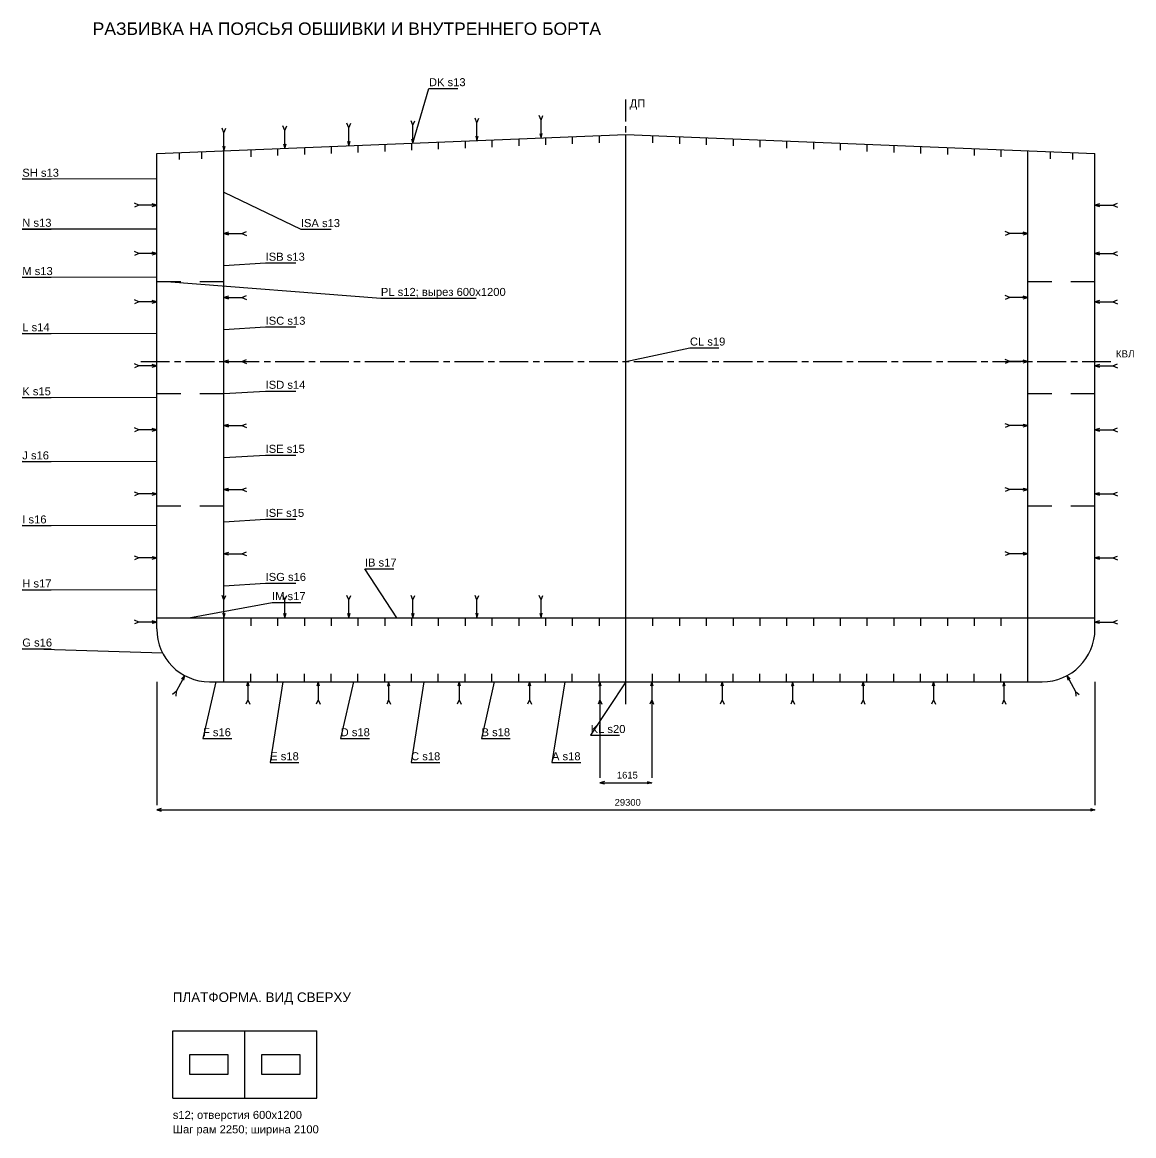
# Model space of a CAD drawing. Header units: millimetres. Extents: x -5500 to 169650, y -17240 to 192034.
# Drawn here: x 40800 to 75511, y -14175 to 20596 of the extents above; entities that cross this region are included whole.
import ezdxf

# ---------------------------------------------------------------- set-up
doc = ezdxf.new("R2010")
doc.units = ezdxf.units.MM
doc.linetypes.add('AXIS22', pattern=[1400, 900, -150, 200, -150])
for name, color, linetype in [('04_CENTER', 30, 'AXIS22'), ('04_DIM', 2, 'Continuous'), ('04_HULL', 4, 'Continuous'), ('04_MEMBER', 7, 'Continuous'), ('04_SEAM', 7, 'Continuous'), ('04_TEXT', 7, 'Continuous'), ('PLATFORM_HULL', 4, 'Continuous'), ('PLATFORM_TEXT', 7, 'Continuous')]:
    doc.layers.add(name, color=color, linetype=linetype)
doc.styles.add('RU', font='arial.ttf')

msp = doc.modelspace()

# ---------------------------------------------------------------- linework, layer by layer
at = {"layer": '04_CENTER'}
for p, q in [((59650, -700), (59650, 18186)), ((44500, 10000), (74900, 10000))]:
    msp.add_line(p, q, dxfattribs=at)
at = {"layer": '04_DIM'}
for p, q in [((45000, 0), (45000, -3850)), ((58842, 0), (58842, -3000)), ((60458, 0), (60458, -3000)), ((74300, 0), (74300, -3850)), ((58842, -3150), (60458, -3150)), ((45000, -4000), (74300, -4000))]:
    msp.add_line(p, q, dxfattribs=at)
for points in [[(58982, -3110), (58842, -3150), (58982, -3190)], [(60318, -3110), (60458, -3150), (60318, -3190)], [(45140, -3960), (45000, -4000), (45140, -4040)], [(74160, -3960), (74300, -4000), (74160, -4040)]]:
    msp.add_lwpolyline(points, dxfattribs=at)
at = {"layer": '04_HULL'}
for p, q in [((59650, 0), (59650, 17086)), ((45000, 1650), (45000, 16500)), ((47100, 0), (47100, 16584)), ((72200, 0), (72200, 16584)), ((74300, 1650), (74300, 16500)), ((45000, 12500), (45750, 12500)), ((46350, 12500), (47100, 12500)), ((72200, 12500), (72950, 12500)), ((73550, 12500), (74300, 12500)), ((45000, 9000), (45750, 9000)), ((46350, 9000), (47100, 9000)), ((72200, 9000), (72950, 9000)), ((73550, 9000), (74300, 9000)), ((45000, 5500), (45750, 5500)), ((46350, 5500), (47100, 5500)), ((72200, 5500), (72950, 5500)), ((73550, 5500), (74300, 5500)), ((45000, 2000), (74300, 2000)), ((46650, 0), (72650, 0))]:
    msp.add_line(p, q, dxfattribs=at)
msp.add_lwpolyline([(45000, 16500), (59650, 17086), (74300, 16500)], dxfattribs=at)
for centre, start, end in [((46650, 1650), 180, 270), ((72650, 1650), 270, 360)]:
    msp.add_arc(centre, 1650, start, end, dxfattribs=at)
at = {"layer": '04_MEMBER'}
for p, q in [((58813, 17053), (58813, 16833)), ((60487, 17053), (60487, 16833)), ((50447, 16718), (50447, 16498)), ((51283, 16751), (51283, 16531)), ((52120, 16785), (52120, 16565)), ((52957, 16818), (52957, 16598)), ((53793, 16852), (53793, 16632)), ((54630, 16885), (54630, 16665)), ((55467, 16919), (55467, 16699)), ((56303, 16952), (56303, 16732)), ((57140, 16986), (57140, 16766)), ((57977, 17019), (57977, 16799)), ((61323, 17019), (61323, 16799)), ((62160, 16986), (62160, 16766)), ((62997, 16952), (62997, 16732)), ((63833, 16919), (63833, 16699)), ((64670, 16885), (64670, 16665)), ((65507, 16852), (65507, 16632)), ((66343, 16818), (66343, 16598)), ((67180, 16785), (67180, 16565)), ((68017, 16751), (68017, 16531)), ((68853, 16718), (68853, 16498)), ((45700, 16528), (45700, 16308)), ((46400, 16556), (46400, 16336)), ((47937, 16617), (47937, 16397)), ((48773, 16651), (48773, 16431)), ((49610, 16684), (49610, 16464)), ((69690, 16684), (69690, 16464)), ((70527, 16651), (70527, 16431)), ((71363, 16617), (71363, 16397)), ((72900, 16556), (72900, 16336)), ((73600, 16528), (73600, 16308)), ((47937, 2000), (47937, 1750)), ((48773, 2000), (48773, 1750)), ((49610, 2000), (49610, 1750)), ((50447, 2000), (50447, 1750)), ((51283, 2000), (51283, 1750)), ((52120, 2000), (52120, 1750)), ((52957, 2000), (52957, 1750)), ((53793, 2000), (53793, 1750)), ((54630, 2000), (54630, 1750)), ((55467, 2000), (55467, 1750)), ((56303, 2000), (56303, 1750)), ((57140, 2000), (57140, 1750)), ((57977, 2000), (57977, 1750)), ((58813, 2000), (58813, 1750)), ((60487, 2000), (60487, 1750)), ((61323, 2000), (61323, 1750)), ((62160, 2000), (62160, 1750)), ((62997, 2000), (62997, 1750)), ((63833, 2000), (63833, 1750)), ((64670, 2000), (64670, 1750)), ((65507, 2000), (65507, 1750)), ((66343, 2000), (66343, 1750)), ((67180, 2000), (67180, 1750)), ((68017, 2000), (68017, 1750)), ((68853, 2000), (68853, 1750)), ((69690, 2000), (69690, 1750)), ((70527, 2000), (70527, 1750)), ((71363, 2000), (71363, 1750)), ((47937, 0), (47937, 250)), ((48773, 0), (48773, 250)), ((49610, 0), (49610, 250)), ((50447, 0), (50447, 250)), ((51283, 0), (51283, 250)), ((52120, 0), (52120, 250)), ((52957, 0), (52957, 250)), ((53793, 0), (53793, 250)), ((54630, 0), (54630, 250)), ((55467, 0), (55467, 250)), ((56303, 0), (56303, 250)), ((57140, 0), (57140, 250)), ((57977, 0), (57977, 250)), ((58813, 0), (58813, 250)), ((60487, 0), (60487, 250)), ((61323, 0), (61323, 250)), ((62160, 0), (62160, 250)), ((62997, 0), (62997, 250)), ((63833, 0), (63833, 250)), ((64670, 0), (64670, 250)), ((65507, 0), (65507, 250)), ((66343, 0), (66343, 250)), ((67180, 0), (67180, 250)), ((68017, 0), (68017, 250)), ((68853, 0), (68853, 250)), ((69690, 0), (69690, 250)), ((70527, 0), (70527, 250)), ((71363, 0), (71363, 250))]:
    msp.add_line(p, q, dxfattribs=at)
at = {"layer": '04_SEAM'}
for p, q in [((51000, 17300), (50940, 17440)), ((51000, 17300), (51060, 17440)), ((53000, 17380), (52940, 17520)), ((53000, 17380), (53060, 17520)), ((55000, 17460), (54940, 17600)), ((55000, 17460), (55060, 17600)), ((55000, 16900), (55000, 17460)), ((57000, 17540), (56940, 17680)), ((57000, 17540), (57060, 17680)), ((57000, 16980), (57000, 17540)), ((47100, 17144), (47040, 17284)), ((47100, 17144), (47160, 17284)), ((47100, 16584), (47100, 17144)), ((49000, 17220), (48940, 17360)), ((49000, 17220), (49060, 17360)), ((49000, 16660), (49000, 17220)), ((51000, 16740), (51000, 17300)), ((53000, 16820), (53000, 17380)), ((44440, 14885), (44300, 14945)), ((44440, 14885), (44300, 14825)), ((45000, 14885), (44440, 14885)), ((74300, 14885), (74860, 14885)), ((74860, 14885), (75000, 14945)), ((74860, 14885), (75000, 14825)), ((47100, 14000), (47660, 14000)), ((47660, 14000), (47800, 14060)), ((47660, 14000), (47800, 13940)), ((71640, 14000), (71500, 14060)), ((71640, 14000), (71500, 13940)), ((72200, 14000), (71640, 14000)), ((44440, 13375), (44300, 13435)), ((44440, 13375), (44300, 13315)), ((45000, 13375), (44440, 13375)), ((74300, 13375), (74860, 13375)), ((74860, 13375), (75000, 13435)), ((74860, 13375), (75000, 13315)), ((44440, 11866), (44300, 11926)), ((44440, 11866), (44300, 11806)), ((45000, 11866), (44440, 11866)), ((47100, 12000), (47660, 12000)), ((47660, 12000), (47800, 12060)), ((47660, 12000), (47800, 11940)), ((71640, 12000), (71500, 12060)), ((71640, 12000), (71500, 11940)), ((72200, 12000), (71640, 12000)), ((74300, 11866), (74860, 11866)), ((74860, 11866), (75000, 11926)), ((74860, 11866), (75000, 11806)), ((44440, 9866), (44300, 9926)), ((44440, 9866), (44300, 9806)), ((45000, 9866), (44440, 9866)), ((47100, 10000), (47660, 10000)), ((47660, 10000), (47800, 10060)), ((47660, 10000), (47800, 9940)), ((71640, 10000), (71500, 10060)), ((71640, 10000), (71500, 9940)), ((72200, 10000), (71640, 10000)), ((74300, 9866), (74860, 9866)), ((74860, 9866), (75000, 9926)), ((74860, 9866), (75000, 9806)), ((47100, 8000), (47660, 8000)), ((47660, 8000), (47800, 8060)), ((47660, 8000), (47800, 7940)), ((71640, 8000), (71500, 8060)), ((71640, 8000), (71500, 7940)), ((72200, 8000), (71640, 8000)), ((44440, 7866), (44300, 7926)), ((44440, 7866), (44300, 7806)), ((45000, 7866), (44440, 7866)), ((74300, 7866), (74860, 7866)), ((74860, 7866), (75000, 7926)), ((74860, 7866), (75000, 7806)), ((44440, 5866), (44300, 5926)), ((47100, 6000), (47660, 6000)), ((47660, 6000), (47800, 6060)), ((47660, 6000), (47800, 5940)), ((71640, 6000), (71500, 6060)), ((71640, 6000), (71500, 5940)), ((72200, 6000), (71640, 6000)), ((74860, 5866), (75000, 5926)), ((44440, 5866), (44300, 5806)), ((45000, 5866), (44440, 5866)), ((74300, 5866), (74860, 5866)), ((74860, 5866), (75000, 5806)), ((44440, 3866), (44300, 3926)), ((44440, 3866), (44300, 3806)), ((45000, 3866), (44440, 3866)), ((47100, 4000), (47660, 4000)), ((47660, 4000), (47800, 4060)), ((47660, 4000), (47800, 3940)), ((71640, 4000), (71500, 4060)), ((71640, 4000), (71500, 3940)), ((72200, 4000), (71640, 4000)), ((74300, 3866), (74860, 3866)), ((74860, 3866), (75000, 3926)), ((74860, 3866), (75000, 3806)), ((47100, 2560), (47040, 2700)), ((47100, 2560), (47160, 2700)), ((47100, 2000), (47100, 2560)), ((49000, 2560), (48940, 2700)), ((49000, 2560), (49060, 2700)), ((49000, 2000), (49000, 2560)), ((51000, 2560), (50940, 2700)), ((51000, 2560), (51060, 2700)), ((51000, 2000), (51000, 2560)), ((53000, 2560), (52940, 2700)), ((53000, 2560), (53060, 2700)), ((53000, 2000), (53000, 2560)), ((55000, 2560), (54940, 2700)), ((55000, 2560), (55060, 2700)), ((55000, 2000), (55000, 2560)), ((57000, 2560), (56940, 2700)), ((57000, 2560), (57060, 2700)), ((57000, 2000), (57000, 2560)), ((44440, 1866), (44300, 1926)), ((44440, 1866), (44300, 1806)), ((45000, 1866), (44440, 1866)), ((74300, 1866), (74860, 1866)), ((74860, 1866), (75000, 1926)), ((74860, 1866), (75000, 1806)), ((45874, 194), (45611, -301)), ((47842, 0), (47842, -560)), ((50042, 0), (50042, -560)), ((52242, 0), (52242, -560)), ((54442, 0), (54442, -560)), ((56642, 0), (56642, -560)), ((58842, 0), (58842, -560)), ((60458, 0), (60458, -560)), ((62658, 0), (62658, -560)), ((64858, 0), (64858, -560)), ((67058, 0), (67058, -560)), ((69258, 0), (69258, -560)), ((71458, 0), (71458, -560)), ((73426, 194), (73689, -301)), ((45611, -301), (45492, -396)), ((45611, -301), (45598, -452)), ((73689, -301), (73702, -452)), ((73689, -301), (73808, -396)), ((47842, -560), (47782, -700)), ((47842, -560), (47902, -700)), ((50042, -560), (49982, -700)), ((50042, -560), (50102, -700)), ((52242, -560), (52182, -700)), ((52242, -560), (52302, -700)), ((54442, -560), (54382, -700)), ((54442, -560), (54502, -700)), ((56642, -560), (56582, -700)), ((56642, -560), (56702, -700)), ((58842, -560), (58782, -700)), ((58842, -560), (58902, -700)), ((60458, -560), (60398, -700)), ((60458, -560), (60518, -700)), ((62658, -560), (62598, -700)), ((62658, -560), (62718, -700)), ((64858, -560), (64798, -700)), ((64858, -560), (64918, -700)), ((67058, -560), (66998, -700)), ((67058, -560), (67118, -700)), ((69258, -560), (69198, -700)), ((69258, -560), (69318, -700)), ((71458, -560), (71398, -700)), ((71458, -560), (71518, -700))]:
    msp.add_line(p, q, dxfattribs=at)
for points in [[(53000, 16820), (53500, 18530), (54400, 18530)], [(54960, 17040), (55000, 16900), (55040, 17040)], [(56960, 17120), (57000, 16980), (57040, 17120)], [(47060, 16724), (47100, 16584), (47140, 16724)], [(48960, 16800), (49000, 16660), (49040, 16800)], [(50960, 16880), (51000, 16740), (51040, 16880)], [(52960, 16960), (53000, 16820), (53040, 16960)], [(45000, 15692), (40800, 15702), (41700, 15702)], [(47100, 15292), (49500, 14130), (50445, 14130)], [(44860, 14845), (45000, 14885), (44860, 14925)], [(74440, 14925), (74300, 14885), (74440, 14845)], [(45000, 14130), (40800, 14140), (41700, 14140)], [(47240, 14040), (47100, 14000), (47240, 13960)], [(72060, 13960), (72200, 14000), (72060, 14040)], [(44860, 13335), (45000, 13375), (44860, 13415)], [(74440, 13415), (74300, 13375), (74440, 13335)], [(47100, 13000), (48400, 13080), (49345, 13080)], [(45000, 12621), (40800, 12631), (41700, 12631)], [(45300, 12500), (52000, 11980), (54970, 11980)], [(44860, 11826), (45000, 11866), (44860, 11906)], [(47240, 12040), (47100, 12000), (47240, 11960)], [(72060, 11960), (72200, 12000), (72060, 12040)], [(74440, 11906), (74300, 11866), (74440, 11826)], [(45000, 10866), (40800, 10876), (41700, 10876)], [(47100, 11000), (48400, 11080), (49345, 11080)], [(59650, 10000), (61650, 10430), (62550, 10430)], [(44860, 9826), (45000, 9866), (44860, 9906)], [(47240, 10040), (47100, 10000), (47240, 9960)], [(72060, 9960), (72200, 10000), (72060, 10040)], [(74440, 9906), (74300, 9866), (74440, 9826)], [(47100, 9000), (48400, 9080), (49345, 9080)], [(45000, 8866), (40800, 8876), (41700, 8876)], [(47240, 8040), (47100, 8000), (47240, 7960)], [(72060, 7960), (72200, 8000), (72060, 8040)], [(44860, 7826), (45000, 7866), (44860, 7906)], [(74440, 7906), (74300, 7866), (74440, 7826)], [(47100, 7000), (48400, 7080), (49345, 7080)], [(45000, 6866), (40800, 6876), (41700, 6876)], [(47240, 6040), (47100, 6000), (47240, 5960)], [(72060, 5960), (72200, 6000), (72060, 6040)], [(44860, 5826), (45000, 5866), (44860, 5906)], [(74440, 5906), (74300, 5866), (74440, 5826)], [(45000, 4866), (40800, 4876), (41700, 4876)], [(47100, 5000), (48400, 5080), (49345, 5080)], [(44860, 3826), (45000, 3866), (44860, 3906)], [(47240, 4040), (47100, 4000), (47240, 3960)], [(72060, 3960), (72200, 4000), (72060, 4040)], [(74440, 3906), (74300, 3866), (74440, 3826)], [(52500, 2000), (51500, 3530), (52400, 3530)], [(45000, 2866), (40800, 2876), (41700, 2876)], [(47100, 3000), (48400, 3080), (49345, 3080)], [(46000, 2000), (48600, 2480), (49500, 2480)], [(47060, 2140), (47100, 2000), (47140, 2140)], [(48960, 2140), (49000, 2000), (49040, 2140)], [(50960, 2140), (51000, 2000), (51040, 2140)], [(52960, 2140), (53000, 2000), (53040, 2140)], [(54960, 2140), (55000, 2000), (55040, 2140)], [(56960, 2140), (57000, 2000), (57040, 2140)], [(44860, 1826), (45000, 1866), (44860, 1906)], [(74440, 1906), (74300, 1866), (74440, 1826)], [(45183, 895), (40800, 1030), (41700, 1030)], [(45844, 51), (45874, 194), (45773, 89)], [(46842, 0), (46442, -1770), (47342, -1770)], [(47882, -140), (47842, 0), (47802, -140)], [(48942, 0), (48542, -2520), (49442, -2520)], [(50082, -140), (50042, 0), (50002, -140)], [(51142, 0), (50742, -1770), (51642, -1770)], [(52282, -140), (52242, 0), (52202, -140)], [(53342, 0), (52942, -2520), (53842, -2520)], [(54482, -140), (54442, 0), (54402, -140)], [(55542, 0), (55142, -1770), (56042, -1770)], [(56682, -140), (56642, 0), (56602, -140)], [(57742, 0), (57342, -2520), (58242, -2520)], [(59650, 0), (58550, -1670), (59450, -1670)], [(58882, -140), (58842, 0), (58802, -140)], [(60498, -140), (60458, 0), (60418, -140)], [(62698, -140), (62658, 0), (62618, -140)], [(64898, -140), (64858, 0), (64818, -140)], [(67098, -140), (67058, 0), (67018, -140)], [(69298, -140), (69258, 0), (69218, -140)], [(71498, -140), (71458, 0), (71418, -140)], [(73527, 89), (73426, 194), (73456, 51)]]:
    msp.add_lwpolyline(points, dxfattribs=at)
at = {"layer": 'PLATFORM_HULL'}
for p, q in [((45500, -10900), (50000, -10900)), ((45500, -13000), (45500, -10900)), ((47750, -13000), (47750, -10900)), ((50000, -13000), (50000, -10900)), ((45500, -13000), (50000, -13000))]:
    msp.add_line(p, q, dxfattribs=at)
for points in [[(46025, -12250), (47225, -12250), (47225, -11650), (46025, -11650)], [(48275, -12250), (49475, -12250), (49475, -11650), (48275, -11650)]]:
    msp.add_lwpolyline(points, close=True, dxfattribs=at)

# ---------------------------------------------------------------- texts
at = {"layer": '04_DIM', "style": 'RU'}
for s, p in [('1615', (59370, -3020)), ('29300', (59300, -3870))]:
    msp.add_text(s, height=210, dxfattribs=at).set_placement(p)
at = {"layer": '04_TEXT', "style": 'RU'}
for s, height, p in [('РАЗБИВКА НА ПОЯСЬЯ ОБШИВКИ И ВНУТРЕННЕГО БОРТА', 390, (43000, 20200)), ('DK s13', 250, (53500, 18600)), ('ДП', 250, (59770, 17936)), ('SH s13', 250, (40800, 15772)), ('N s13', 250, (40800, 14210)), ('ISA s13', 250, (49500, 14200)), ('ISB s13', 250, (48400, 13150)), ('M s13', 250, (40800, 12701)), ('PL s12; вырез 600x1200', 250, (52000, 12050)), ('L s14', 250, (40800, 10946)), ('ISC s13', 250, (48400, 11150)), ('CL s19', 250, (61650, 10500)), ('КВЛ', 220, (74950, 10130)), ('ISD s14', 250, (48400, 9150)), ('K s15', 250, (40800, 8946)), ('ISE s15', 250, (48400, 7150)), ('J s16', 250, (40800, 6946)), ('ISF s15', 250, (48400, 5150)), ('I s16', 250, (40800, 4946)), ('IB s17', 250, (51500, 3600)), ('H s17', 250, (40800, 2946)), ('ISG s16', 250, (48400, 3150)), ('IM s17', 250, (48600, 2550)), ('G s16', 250, (40800, 1100)), ('KL s20', 250, (58550, -1600)), ('F s16', 250, (46442, -1700)), ('D s18', 250, (50742, -1700)), ('B s18', 250, (55142, -1700)), ('E s18', 250, (48542, -2450)), ('C s18', 250, (52942, -2450)), ('A s18', 250, (57342, -2450))]:
    msp.add_text(s, height=height, dxfattribs=at).set_placement(p)
at = {"layer": 'PLATFORM_TEXT', "style": 'RU'}
for s, height, p in [('ПЛАТФОРМА. ВИД СВЕРХУ', 300, (45500, -10000)), ('s12; отверстия 600x1200', 250, (45500, -13650)), ('Шаг рам 2250; ширина 2100', 250, (45500, -14100))]:
    msp.add_text(s, height=height, dxfattribs=at).set_placement(p)

doc.saveas('drawing.dxf')
